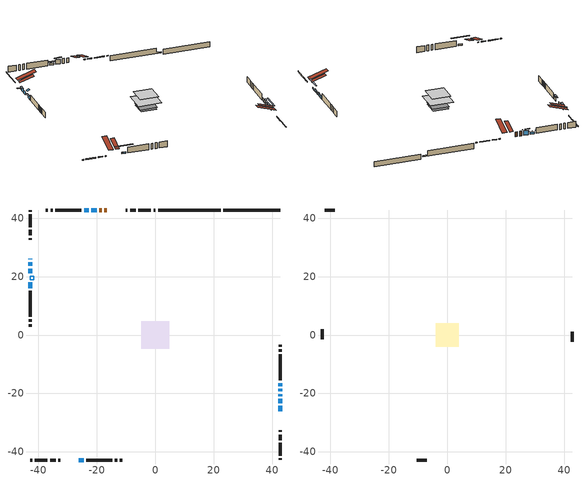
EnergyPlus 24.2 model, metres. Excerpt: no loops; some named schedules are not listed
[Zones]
conditioned space
 floor outside (Floor1 construction): -0.67,-0.67 -0.67,0.67 0.67,0.67 0.67,-0.67 z1.53
 floor adiabatic (AdiabaticFloorConstruction): -4.74,-4.74 -4.74,4.74 4.74,4.74 4.74,-4.74 z1.53
 floor foundation (Slab1 construction): -3.25,-3.25 -3.25,3.25 3.25,3.25 3.25,-3.25 z-1.68
 floor foundation (Slab1 construction 1): -3.4,-3.4 -3.4,3.4 3.4,3.4 3.4,-3.4 z-0.76
 wall outside (RimJoist1 construction): 0.05,42.75 -0.55,42.75 / -42.75,-42.75 -42.15,-42.75 / -42.75,42.75 -42.75,42.15 / 42.75,-42.75 42.75,-42.15 z1.53:1.83
 wall outside (RimJoist2 construction): -1.48,42.75 -5.77,42.75 / -41.22,-42.75 -36.93,-42.75 / -42.75,41.22 -42.75,36.93 / 42.75,-41.22 42.75,-36.93 z1.53:1.83
 wall outside (RimJoist3 construction): -6.7,42.75 -8.63,42.75 / -36,-42.75 -34.07,-42.75 / -42.75,36 -42.75,34.07 / 42.75,-36 42.75,-34.07 z1.53:1.83
 wall outside (RimJoist4 construction): -9.56,42.75 -10.16,42.75 / -33.14,-42.75 -32.54,-42.75 / -42.75,33.14 -42.75,32.54 / 42.75,-33.14 42.75,-32.54 z1.53:1.83
 wall outside (AdiabaticWallConstruction 1): -16.54,42.75 -17.38,42.75 / -18.3,42.75 -19.13,42.75 z1.53:3.56
 wall outside (AdiabaticWallConstruction): -42.75,26.16 -42.75,25.85 z1.53:2.12; -42.75,24.93 -42.75,23.6 / -42.75,18 -42.75,16.07 z1.53:3.13; -42.75,22.68 -42.75,21.07 / 42.75,-19.26 42.75,-18.45 / 42.75,-17.52 42.75,-16.45 z1.53:2.75; -20.06,42.75 -21.86,42.75 z1.53:3.56; -22.79,42.75 -24.31,42.75 / 42.75,-23.35 42.75,-21.83 z1.53:2.45; 42.75,-26.16 42.75,-24.28 / -26.16,-42.75 -24.54,-42.75 z1.53:2.14; 42.75,-20.9 42.75,-20.19 z1.53:2.24
 wall outside (Wall1 construction): -25.24,42.75 -34.13,42.75 / -23.61,-42.75 -14.72,-42.75 / -42.75,15.14 -42.75,6.25 / 42.75,-15.52 42.75,-6.64 z1.53:3.97
 wall outside (Wall2 construction): -35.05,42.75 -35.82,42.75 / -13.79,-42.75 -13.03,-42.75 / -42.75,5.32 -42.75,4.56 / 42.75,-5.71 42.75,-4.95 z1.53:3.97
 wall outside (Wall3 construction): -36.75,42.75 -37.51,42.75 / -12.1,-42.75 -11.34,-42.75 / -42.75,3.63 -42.75,2.87 / 42.75,-4.02 42.75,-3.25 z1.53:3.97
 wall foundation (FoundationWall1 construction): 42.75,42.75 23.25,42.75 z-1.68:0.61
 wall foundation (FoundationWall2 construction): 0.98,42.75,-0.76 0.98,42.75,1.53 20.18,42.75,1.53 20.18,42.75,-0.25 22.32,42.75,-0.25 22.32,42.75,-0.76
 window (WindowConstruction 9): -42.75,26.16 -42.75,25.86 z1.53:2.12
 window (WindowConstruction 5): -42.75,24.93 -42.75,23.6 z1.53:3.13
 window (WindowConstruction 6): -42.75,22.68 -42.75,21.08 z1.53:2.75
 window (WindowConstruction 7): -20.06,42.75 -21.86,42.75 z1.53:3.56
 window (WindowConstruction 8): -22.79,42.75 -24.31,42.75 z1.53:2.44
 window (WindowConstruction 10): 42.75,-26.16 42.75,-24.28 z1.53:2.14
 window (WindowConstruction 11): -26.16,-42.75 -24.54,-42.75 z1.53:2.14
 window (WindowConstruction): 42.75,-23.35 42.75,-21.83 z1.53:2.44
 window (WindowConstruction 1): 42.75,-20.9 42.75,-20.19 z1.53:2.24
 window (WindowConstruction 2): 42.75,-19.26 42.75,-18.45 z1.53:2.75
 window (WindowConstruction 3): 42.75,-17.52 42.75,-16.45 z1.53:2.75
 window (WindowConstruction 4): -42.75,18 -42.75,16.07 z1.53:3.13
 door (Door): -16.54,42.75 -17.38,42.75 z1.53:3.56
 door (Door 1): -18.31,42.75 -19.13,42.75 z1.53:3.56
 ceiling adiabatic (AdiabaticFloorConstruction): 4.74,-4.74 4.74,4.74 -4.74,4.74 -4.74,-4.74 z1.53
 roof outside (Roof2 construction): -15.61,42.75,3.97 -15.61,36.8,5.95 -14.04,36.8,5.95 -14.04,42.75,3.97; -27.09,-42.75,3.97 -27.09,-36.8,5.95 -28.66,-36.8,5.95 -28.66,-42.75,3.97; -42.75,27.09,3.97 -36.8,27.09,5.95 -36.8,28.66,5.95 -42.75,28.66,3.97; 42.75,-27.09,3.97 36.8,-27.09,5.95 36.8,-28.66,5.95 42.75,-28.66,3.97
 roof outside (AdiabaticRoofConstruction): -42.75,18.93,3.97 -41.6,18.93,4.35 -41.6,20.15,4.35 -42.75,20.15,3.97
 skylight (SkylightConstruction): -42.75,18.93,3.97 -41.6,18.93,4.35 -41.6,20.15,4.35 -42.75,20.15,3.97
attic - vented
 floor to conditioned space (Floor2 construction Reversed): -3.94,-3.94 -3.94,3.94 3.94,3.94 3.94,-3.94 z3.97
 wall outside (Wall4 construction): -38.44,42.75 -41.82,42.75 / -10.41,-42.75 -7.03,-42.75 / -42.75,1.94 -42.75,-1.45 / 42.75,-2.33 42.75,1.06 z1.53:3.97
 roof outside (Roof1 construction): -13.11,42.75,3.97 -13.11,35.07,6.53 -11.09,35.07,6.53 -11.09,42.75,3.97; -29.59,-42.75,3.97 -29.59,-35.07,6.53 -31.61,-35.07,6.53 -31.61,-42.75,3.97; -42.75,29.59,3.97 -35.07,29.59,6.53 -35.07,31.61,6.53 -42.75,31.61,3.97; 42.75,-29.59,3.97 35.07,-29.59,6.53 35.07,-31.61,6.53 42.75,-31.61,3.97
shading: -42.75,25.68 -42.75,26.34 -44.27,26.34 -44.27,25.68 z2.3; -42.75,23.42 -42.75,25.11 -43.36,25.11 -43.36,23.42 z3.31; -22.47,42.75 -19.45,42.75 -19.45,43.16 -22.47,43.16 z4.17; -24.92,42.75 -22.18,42.75 -22.18,43.16 -24.92,43.16 z3.05; 42.75,-21.64 42.75,-28.8 43.16,-28.8 43.16,-21.64 z4.78; -21.49,-42.75 -29.21,-42.75 -29.21,-43.16 -21.49,-43.16 z5.19; 42.75,-21.65 42.75,-23.53 43.36,-23.53 43.36,-21.65 z2.62; 42.75,-20.01 42.75,-21.08 43.36,-21.08 43.36,-20.01 z2.42; 42.75,-18.27 42.75,-19.44 43.36,-19.44 43.36,-18.27 z2.93; -42.75,15.89 -42.75,18.18 -43.36,18.18 -43.36,15.89 z3.31
[Building]
Building 1: Terrain=Suburbs
[Site:Location]
Calgary Intl AP_AB: Latitude {deg}=51.11; Longitude {deg}=-114.02; Time Zone {hr}=-7; Elevation {m}=1084; Keep Site Location Information=Yes
[Site:GroundTemperature:Shallow]
0.326196, -1.55603, -1.70677, -0.813554, 2.7722, 6.34125, 9.43543, 11.3955, 11.562, 9.96783, 6.95256, 3.49299
[Site:WaterMainsTemperature]
Calculation Method=Schedule; Temperature Schedule=mains temperature schedule
[Material] Roughness=Rough; Thermal Absorptance=0.9
Name | Thickness {m} | Conductivity {W/m-K} | Density {kg/m3} | Specific Heat {J/kg-K} | Solar Absorptance | Visible Absorptance
asphalt or fiberglass shingles | 0.00635 | 0.162714 | 1121.4 | 1465.45 | 0.4 | 0.4
asphalt or fiberglass shingles 1 | 0.00635 | 0.162714 | 1121.4 | 1465.45 | 0.7 | 0.7
ceiling loosefill ins | 0.0846667 | 0.0480833 | 16.02 | 1046.75 | 0.7 | 0.7
ceiling stud and cavity | 0.1397 | 0.377791 | 65.682 | 1177.47 | 0.7 | 0.7
concrete 4.0 in. | 0.1016 | 1.803125 | 2242.8 | 837.4 | 0.7 | 0.7
concrete 8.0 in. | 0.2032 | 1.803125 | 2242.8 | 837.4 | 0.7 | 0.7
door material | 0.04445 | 0.188738 | 512.64 | 1214.23 | 0.7 | 0.7
door material 1 | 0.04445 | 0.053851 | 512.64 | 1214.23 | 0.7 | 0.7
exterior vertical ins | 0.00203214 | 0.029427 | 32.04 | 1214.23 | 0.7 | 0.7
exterior vertical ins 1 | 0.0369022 | 0.029427 | 32.04 | 1214.23 | 0.7 | 0.7
floor covering | 0.0127 | 0.0433444 | 54.468 | 1339.84 | 0.6 | 0.6
floor rigid ins; roof rigid ins | 0.051816 | 0.029427 | 32.04 | 1214.23 | 0.7 | 0.7
floor rigid ins 1; roof rigid ins 1; wall rigid ins | 0.512978 | 0.029427 | 32.04 | 1214.23 | 0.7 | 0.7
floor stud and cavity | 0.1397 | 0.337324 | 92.3553 | 1139.71 | 0.7 | 0.7
floor stud and cavity 1 | 0.1397 | 1.75129 | 37.0049 | 1207.88 | 0.7 | 0.7
furniture material conditioned space 1 | 0.1524 | 0.115458 | 640.8 | 1214.23 | 0.6 | 0.6
gypsum board | 0.0127 | 0.160291 | 801 | 837.4 | 0.6 | 0.6
gypsum board 1 | 0.0127 | 0.160291 | 801 | 837.4 | 0.7 | 0.7
osb sheathing 0.5 in. | 0.0127 | 0.115458 | 512.64 | 1214.23 | 0.7 | 0.7
osb sheathing 0.75 in. | 0.01905 | 0.115458 | 512.64 | 1214.23 | 0.7 | 0.7
osb sheathing 2.0 in. | 0.0508 | 0.115458 | 512.64 | 1214.23 | 0.7 | 0.7
rim joist stud and cavity | 0.0508 | 0.0470959 | 125.044 | 1163.47 | 0.6 | 0.6
rim joist stud and cavity 1 | 0.0508 | 0.0462651 | 125.044 | 1163.47 | 0.6 | 0.6
rim joist stud and cavity 2 | 0.0508 | 0.194335 | 50.32683 | 1063.81 | 0.6 | 0.6
rim joist stud and cavity 3 | 0.0508 | 0.0393277 | 125.044 | 1163.47 | 0.6 | 0.6
roof stud and cavity | 0.2032 | 0.152286 | 78.34581 | 1123.46 | 0.7 | 0.7
roof stud and cavity 1 | 0.18415 | 1.78685 | 37.0049 | 1207.88 | 0.6 | 0.6
wall stud and cavity | 0.1397 | 0.119306 | 139.0536 | 1170.24 | 0.7 | 0.7
wall stud and cavity 1 | 0.1397 | 0.0989258 | 139.0536 | 1170.24 | 0.7 | 0.7
wall stud and cavity 2 | 0.1397 | 0.116503 | 139.0536 | 1170.24 | 0.7 | 0.7
wall stud and cavity 3 | 0.0889 | 6.1454 | 50.32683 | 1063.81 | 0.6 | 0.6
wall stud and cavity 4 | 0.0889 | 0.380278 | 52.3479 | 1209.89 | 0.7 | 0.7
wall stud and cavity 5 | 0.0889 | 0.391764 | 83.0341 | 1211.67 | 0.7 | 0.7
wood siding | 0.0254 | 0.102417 | 544.68 | 1172.36 | 0.4 | 0.4
wood siding 1 | 0.00254 | 0.102417 | 544.68 | 1172.36 | 0.4 | 0.4
wood siding 2; wood siding 3; wood siding 4 | 0.0254 | 0.102417 | 544.68 | 1172.36 | 0.7 | 0.7
[WindowMaterial:SimpleGlazingSystem]
Name | U-Factor {W/m2-K} | Solar Heat Gain Coefficient
SkylightMaterial | 3.58242 | 0.6652
WindowMaterial | 4.45837 | 0.67
WindowMaterial 1 | 5.51277 | 0.61
WindowMaterial 10 | 4.81949 | 0.65
WindowMaterial 2 | 3.03773 | 0.45
WindowMaterial 3 | 2.927009 | 0.66
WindowMaterial 4 | 2.9219 | 0.66
WindowMaterial 5 | 2.95256 | 0.64
WindowMaterial 6 | 4.21932 | 0.68
WindowMaterial 7 | 3.912142 | 0.68
WindowMaterial 8 | 3.04568 | 0.32
WindowMaterial 9 | 4.73034 | 0.65
[Construction]
AdiabaticFloorConstruction: floor stud and cavity 1, floor rigid ins 1, osb sheathing 0.75 in., floor covering
AdiabaticRoofConstruction: asphalt or fiberglass shingles 1, roof rigid ins 1, osb sheathing 0.75 in., roof stud and cavity 1
AdiabaticWallConstruction: wood siding 3, wall rigid ins, wall stud and cavity 4, gypsum board
AdiabaticWallConstruction 1: wood siding 4, wall rigid ins, wall stud and cavity 4, gypsum board
Door: door material
Door 1: door material 1
Floor1 construction: floor stud and cavity, floor rigid ins, osb sheathing 0.75 in., floor covering
Floor2 construction Reversed: gypsum board, ceiling stud and cavity, ceiling loosefill ins
FoundationWall1 construction; FoundationWall2 construction: concrete 8.0 in., gypsum board 1
furniture construction conditioned space 1: furniture material conditioned space 1
PartitionWallConstruction: gypsum board, wall stud and cavity 5, gypsum board
RimJoist1 construction: wood siding 2, osb sheathing 2.0 in., rim joist stud and cavity
RimJoist2 construction: wood siding 2, osb sheathing 2.0 in., rim joist stud and cavity 1
RimJoist3 construction: wood siding 2, rim joist stud and cavity 2
RimJoist4 construction: wood siding 2, osb sheathing 2.0 in., rim joist stud and cavity 3
Roof1 construction: asphalt or fiberglass shingles
Roof2 construction: asphalt or fiberglass shingles, roof rigid ins, osb sheathing 0.75 in., roof stud and cavity, gypsum board
SkylightConstruction: SkylightMaterial
Slab1 construction; Slab1 construction 1: concrete 4.0 in.
Wall1 construction: wood siding, osb sheathing 0.5 in., wall stud and cavity, gypsum board
Wall2 construction: wood siding, osb sheathing 0.5 in., wall stud and cavity 1, gypsum board
Wall3 construction: wood siding, osb sheathing 0.5 in., wall stud and cavity 2, gypsum board
Wall4 construction: wood siding 1, wall stud and cavity 3
WindowConstruction; WindowConstruction 8: WindowMaterial
WindowConstruction 1: WindowMaterial 1
WindowConstruction 10: WindowMaterial 9
WindowConstruction 11: WindowMaterial 10
WindowConstruction 2: WindowMaterial 2
WindowConstruction 3: WindowMaterial 3
WindowConstruction 4: WindowMaterial 4
WindowConstruction 5: WindowMaterial 5
WindowConstruction 6: WindowMaterial 6
WindowConstruction 7: WindowMaterial 7
WindowConstruction 9: WindowMaterial 8
[Zone] Multiplier=1; Part of Total Floor Area=Yes
Name | Volume {m3}
attic - vented | 25.8544
conditioned space | 513
[Space]
Name | Zone | Volume {m3}
attic - vented 1 | attic - vented | 25.8544
conditioned space 1 | conditioned space | 513
[ZoneInfiltration:EffectiveLeakageArea]
infil attic - vented 1: Zone or Space=attic - vented 1; Schedule=Always On Discrete; Effective Air Leakage Area {cm2}=2132.57; Stack Coefficient=0.000347619; Wind Coefficient=1.25971e-05
[ZoneMixing]
whole house fan mix: Zone or Space=attic - vented; Schedule=Always On Continuous; Design Flow Rate Calculation Method=Flow/Zone; Design Flow Rate {m3/s}=0; Source Zone or Space=conditioned space
[SurfaceProperty:ExposedFoundationPerimeter] Exposed Perimeter Calculation Method=TotalExposedPerimeter
Name | Total Exposed Perimeter {m}
Slab1 | 19.507
Slab1 1 | 21.336
[InternalMass] Zone or ZoneList=conditioned space; Space or SpaceList=conditioned space 1
Name | Construction | Surface Area {m2}
furniture mass conditioned space 1 | furniture construction conditioned space 1 | 72.1561
partition wall mass | PartitionWallConstruction | 180.39
[Lights]
interior lighting: Zone or ZoneList or Space or SpaceList=conditioned space 1; Schedule=interior lighting schedule; Design Level Calculation Method=LightingLevel; Lighting Level {W}=343.2; Return Air Fraction=0; Fraction Radiant=0.6; Fraction Visible=0.2; Fraction Replaceable=1
[People]
occupants: Zone or ZoneList or Space or SpaceList=conditioned space 1; Number of People Schedule=occupants schedule; Number of People Calculation Method=People; Number of People=3; Fraction Radiant=0.314171; Sensible Heat Fraction=0.56303; Activity Level Schedule=occupants activity schedule; Carbon Dioxide Generation Rate {m3/s-W}=0; Enable ASHRAE 55 Comfort Warnings=No; Mean Radiant Temperature Calculation Type=EnclosureAveraged
[ElectricEquipment] Zone or ZoneList or Space or SpaceList=conditioned space 1; Design Level Calculation Method=EquipmentLevel
Name | Schedule | Design Level {W} | Fraction Latent | Fraction Radiant | Fraction Lost
clothes dryer | clothes dryer schedule | 140.772 | 0.015 | 0.081 | 0.85
clothes washer | clothes washer schedule | 32.1985 | 0.03 | 0.162 | 0.7
cooking range | cooking range schedule | 215.147 | 0.08 | 0.432 | 0.2
dishwasher | dishwasher schedule | 66.8632 | 0.3 | 0.18 | 0.4
fridge | fridge schedule | 72.9452 | 0 | 0.6 | 0
mech vent bath fan 0 | mech vent bath fan 0 schedule | 50.2 | 0 | 0 | 1
mech vent bath fan 1 | mech vent bath fan 1 schedule | 50.2 | 0 | 0 | 1
mech vent house fan | mech vent house fan schedule | 0 | 0 | 0 | 1
mech vent house fan cfis | mech vent house fan cfis schedule | 0 | 0 | 0 | 0
misc plug loads | misc plug loads schedule | 494.7 | 0.045 | 0.513 | 0.1
whole house fan | Always On Discrete | 0 | 0 | 0 | 1
[OtherEquipment] Zone or ZoneList or Space or SpaceList=conditioned space 1; Design Level Calculation Method=EquipmentLevel
Name | Fuel Type | Schedule | Design Level {W} | Fraction Latent | Fraction Radiant | Fraction Lost
clothes dryer 1 | Electricity | clothes dryer schedule | 0 | 0.015 | 0.081 | 0.85
cooking range 1 | Electricity | cooking range schedule | 0 | 0.08 | 0.432 | 0.2
general water use latent | None | general water use schedule | 62.594 | 1 | 0 | 0
general water use sensible | None | general water use schedule | -61.6891 | 0 | 0.6 | 0
mech vent house fan latent load | None | Always On Discrete | 0 | 1 | 0 | 0
mech vent house fan sensible load | None | Always On Discrete | 0 | 0 | 0 | 0
water heater energy adjustment1; water heater energy adjustment2 | NaturalGas | Always On Discrete | 0.01 | 0 | 0 | 1
[ZoneInfiltration:DesignFlowRate] Zone or ZoneList or Space or SpaceList=conditioned space 1; Schedule=Always On Discrete; Design Flow Rate Calculation Method=Flow/Zone; Design Flow Rate {m3/s}=0
infil flow; natural vent flow; whole house fan flow
[Foundation:Kiva] Initial Indoor Air Temperature {C}=18; Wall Depth Below Slab {m}=0.2032; Custom Block Depth 1 {m}=2.28999; Custom Block X Position 1 {m}=0.2159; Custom Block Z Position 1 {m}=0
Name | Wall Height Above Grade {m} | Custom Block Material Name 1
Foundation Kiva 1 | 0.609996 | exterior vertical ins
Foundation Kiva 2 | 1.53 | exterior vertical ins 1
[Foundation:Kiva:Settings]
Soil Conductivity {W/m-K}=0.849921; Soil Density {kg/m3}=1842.3; Soil Specific Heat {J/kg-K}=418.7; Ground Solar Absorptivity=0.9; Ground Thermal Absorptivity=0.9; Ground Surface Roughness {m}=0.03; Far-Field Width {m}=40; Deep-Ground Boundary Condition=ZeroFlux; Deep-Ground Depth {m}=40; Minimum Cell Dimension {m}=0.2; Maximum Cell Growth Coefficient=3; Simulation Timestep=Timestep
[Exterior:Lights]
exterior lighting: Schedule=exterior lighting schedule; Design Level {W}=75.6
[Schedule:Constant]
Name | Hourly Value
Always On Continuous; mech vent house fan schedule; mech vent house fan cfis schedule; Always On Discrete | 1
occupants activity schedule | 117.228
fridge schedule | 0
[Schedule:Week:Daily]
interior lighting schedule Week Rule - Jan1-Jan27: interior lighting schedule day, interior lighting schedule day, interior lighting schedule day, interior lighting schedule day, interior lighting schedule day, interior lighting schedule day, interior lighting schedule day, interior lighting schedule default day, interior lighting schedule default day, interior lighting schedule default day, interior lighting schedule default day, interior lighting schedule default day
interior lighting schedule Week Rule - Jan28-Feb3: interior lighting schedule day, interior lighting schedule day, interior lighting schedule day, interior lighting schedule day, interior lighting schedule day 1, interior lighting schedule day 1, interior lighting schedule day 1, interior lighting schedule default day, interior lighting schedule default day, interior lighting schedule default day, interior lighting schedule default day, interior lighting schedule default day
interior lighting schedule Week Rule - Feb4-Feb24: interior lighting schedule day 1, interior lighting schedule day 1, interior lighting schedule day 1, interior lighting schedule day 1, interior lighting schedule day 1, interior lighting schedule day 1, interior lighting schedule day 1, interior lighting schedule default day, interior lighting schedule default day, interior lighting schedule default day, interior lighting schedule default day, interior lighting schedule default day
interior lighting schedule Week Rule - Feb25-Mar3: interior lighting schedule day 1, interior lighting schedule day 1, interior lighting schedule day 1, interior lighting schedule day 1, interior lighting schedule day 2, interior lighting schedule day 2, interior lighting schedule day 2, interior lighting schedule default day, interior lighting schedule default day, interior lighting schedule default day, interior lighting schedule default day, interior lighting schedule default day
interior lighting schedule Week Rule - Mar4-Mar31: interior lighting schedule day 2, interior lighting schedule day 2, interior lighting schedule day 2, interior lighting schedule day 2, interior lighting schedule day 2, interior lighting schedule day 2, interior lighting schedule day 2, interior lighting schedule default day, interior lighting schedule default day, interior lighting schedule default day, interior lighting schedule default day, interior lighting schedule default day
interior lighting schedule Week Rule - Apr1-Apr28: interior lighting schedule day 3, interior lighting schedule day 3, interior lighting schedule day 3, interior lighting schedule day 3, interior lighting schedule day 3, interior lighting schedule day 3, interior lighting schedule day 3, interior lighting schedule default day, interior lighting schedule default day, interior lighting schedule default day, interior lighting schedule default day, interior lighting schedule default day
interior lighting schedule Week Rule - Apr29-May5: interior lighting schedule day 3, interior lighting schedule day 3, interior lighting schedule day 4, interior lighting schedule day 4, interior lighting schedule day 4, interior lighting schedule day 4, interior lighting schedule day 4, interior lighting schedule default day, interior lighting schedule default day, interior lighting schedule default day, interior lighting schedule default day, interior lighting schedule default day
interior lighting schedule Week Rule - May6-May26: interior lighting schedule day 4, interior lighting schedule day 4, interior lighting schedule day 4, interior lighting schedule day 4, interior lighting schedule day 4, interior lighting schedule day 4, interior lighting schedule day 4, interior lighting schedule default day, interior lighting schedule default day, interior lighting schedule default day, interior lighting schedule default day, interior lighting schedule default day
interior lighting schedule Week Rule - May27-Jun2: interior lighting schedule day 4, interior lighting schedule day 4, interior lighting schedule day 4, interior lighting schedule day 4, interior lighting schedule day 4, interior lighting schedule day 5, interior lighting schedule day 5, interior lighting schedule default day, interior lighting schedule default day, interior lighting schedule default day, interior lighting schedule default day, interior lighting schedule default day
interior lighting schedule Week Rule - Jun3-Jun30: interior lighting schedule day 5, interior lighting schedule day 5, interior lighting schedule day 5, interior lighting schedule day 5, interior lighting schedule day 5, interior lighting schedule day 5, interior lighting schedule day 5, interior lighting schedule default day, interior lighting schedule default day, interior lighting schedule default day, interior lighting schedule default day, interior lighting schedule default day
interior lighting schedule Week Rule - Jul1-Jul28: interior lighting schedule day 6, interior lighting schedule day 6, interior lighting schedule day 6, interior lighting schedule day 6, interior lighting schedule day 6, interior lighting schedule day 6, interior lighting schedule day 6, interior lighting schedule default day, interior lighting schedule default day, interior lighting schedule default day, interior lighting schedule default day, interior lighting schedule default day
interior lighting schedule Week Rule - Jul29-Aug4: interior lighting schedule day 6, interior lighting schedule day 6, interior lighting schedule day 6, interior lighting schedule day 7, interior lighting schedule day 7, interior lighting schedule day 7, interior lighting schedule day 7, interior lighting schedule default day, interior lighting schedule default day, interior lighting schedule default day, interior lighting schedule default day, interior lighting schedule default day
interior lighting schedule Week Rule - Aug5-Aug25: interior lighting schedule day 7, interior lighting schedule day 7, interior lighting schedule day 7, interior lighting schedule day 7, interior lighting schedule day 7, interior lighting schedule day 7, interior lighting schedule day 7, interior lighting schedule default day, interior lighting schedule default day, interior lighting schedule default day, interior lighting schedule default day, interior lighting schedule default day
interior lighting schedule Week Rule - Aug26-Sep1: interior lighting schedule day 7, interior lighting schedule day 7, interior lighting schedule day 7, interior lighting schedule day 7, interior lighting schedule day 7, interior lighting schedule day 7, interior lighting schedule day 8, interior lighting schedule default day, interior lighting schedule default day, interior lighting schedule default day, interior lighting schedule default day, interior lighting schedule default day
interior lighting schedule Week Rule - Sep2-Sep29: interior lighting schedule day 8, interior lighting schedule day 8, interior lighting schedule day 8, interior lighting schedule day 8, interior lighting schedule day 8, interior lighting schedule day 8, interior lighting schedule day 8, interior lighting schedule default day, interior lighting schedule default day, interior lighting schedule default day, interior lighting schedule default day, interior lighting schedule default day
interior lighting schedule Week Rule - Sep30-Oct6: interior lighting schedule day 8, interior lighting schedule day 9, interior lighting schedule day 9, interior lighting schedule day 9, interior lighting schedule day 9, interior lighting schedule day 9, interior lighting schedule day 9, interior lighting schedule default day, interior lighting schedule default day, interior lighting schedule default day, interior lighting schedule default day, interior lighting schedule default day
interior lighting schedule Week Rule - Oct7-Oct27: interior lighting schedule day 9, interior lighting schedule day 9, interior lighting schedule day 9, interior lighting schedule day 9, interior lighting schedule day 9, interior lighting schedule day 9, interior lighting schedule day 9, interior lighting schedule default day, interior lighting schedule default day, interior lighting schedule default day, interior lighting schedule default day, interior lighting schedule default day
interior lighting schedule Week Rule - Oct28-Nov3: interior lighting schedule day 9, interior lighting schedule day 9, interior lighting schedule day 9, interior lighting schedule day 9, interior lighting schedule day 10, interior lighting schedule day 10, interior lighting schedule day 10, interior lighting schedule default day, interior lighting schedule default day, interior lighting schedule default day, interior lighting schedule default day, interior lighting schedule default day
interior lighting schedule Week Rule - Nov4-Nov24: interior lighting schedule day 10, interior lighting schedule day 10, interior lighting schedule day 10, interior lighting schedule day 10, interior lighting schedule day 10, interior lighting schedule day 10, interior lighting schedule day 10, interior lighting schedule default day, interior lighting schedule default day, interior lighting schedule default day, interior lighting schedule default day, interior lighting schedule default day
interior lighting schedule Week Rule - Nov25-Dec1: interior lighting schedule day 10, interior lighting schedule day 10, interior lighting schedule day 10, interior lighting schedule day 10, interior lighting schedule day 10, interior lighting schedule day 10, interior lighting schedule day 11, interior lighting schedule default day, interior lighting schedule default day, interior lighting schedule default day, interior lighting schedule default day, interior lighting schedule default day
interior lighting schedule Week Rule - Dec2-Dec31: interior lighting schedule day 11, interior lighting schedule day 11, interior lighting schedule day 11, interior lighting schedule day 11, interior lighting schedule day 11, interior lighting schedule day 11, interior lighting schedule day 11, interior lighting schedule default day, interior lighting schedule default day, interior lighting schedule default day, interior lighting schedule default day, interior lighting schedule default day
occupants schedule Week Rule - Jan1-Dec31: occupants schedule day, occupants schedule day, occupants schedule day, occupants schedule day, occupants schedule day, occupants schedule day, occupants schedule day, occupants schedule default day, occupants schedule default day, occupants schedule default day, occupants schedule default day, occupants schedule default day
clothes dryer schedule Week Rule - Jan1-Dec31: clothes dryer schedule day, clothes dryer schedule day, clothes dryer schedule day, clothes dryer schedule day, clothes dryer schedule day, clothes dryer schedule day, clothes dryer schedule day, clothes dryer schedule default day, clothes dryer schedule default day, clothes dryer schedule default day, clothes dryer schedule default day, clothes dryer schedule default day
clothes washer schedule Week Rule - Jan1-Dec31: clothes washer schedule day, clothes washer schedule day, clothes washer schedule day, clothes washer schedule day, clothes washer schedule day, clothes washer schedule day, clothes washer schedule day, clothes washer schedule default day, clothes washer schedule default day, clothes washer schedule default day, clothes washer schedule default day, clothes washer schedule default day
cooking range schedule Week Rule - Jan1-Dec31: cooking range schedule day, cooking range schedule day, cooking range schedule day, cooking range schedule day, cooking range schedule day, cooking range schedule day, cooking range schedule day, cooking range schedule default day, cooking range schedule default day, cooking range schedule default day, cooking range schedule default day, cooking range schedule default day
dishwasher schedule Week Rule - Jan1-Dec31: dishwasher schedule day, dishwasher schedule day, dishwasher schedule day, dishwasher schedule day, dishwasher schedule day, dishwasher schedule day, dishwasher schedule day, dishwasher schedule default day, dishwasher schedule default day, dishwasher schedule default day, dishwasher schedule default day, dishwasher schedule default day
mech vent bath fan 0 schedule Week Rule - Jan1-Dec31: mech vent bath fan 0 schedule day, mech vent bath fan 0 schedule day, mech vent bath fan 0 schedule day, mech vent bath fan 0 schedule day, mech vent bath fan 0 schedule day, mech vent bath fan 0 schedule day, mech vent bath fan 0 schedule day, mech vent bath fan 0 schedule default day, mech vent bath fan 0 schedule default day, mech vent bath fan 0 schedule default day, mech vent bath fan 0 schedule default day, mech vent bath fan 0 schedule default day
mech vent bath fan 1 schedule Week Rule - Jan1-Dec31: mech vent bath fan 1 schedule day, mech vent bath fan 1 schedule day, mech vent bath fan 1 schedule day, mech vent bath fan 1 schedule day, mech vent bath fan 1 schedule day, mech vent bath fan 1 schedule day, mech vent bath fan 1 schedule day, mech vent bath fan 1 schedule default day, mech vent bath fan 1 schedule default day, mech vent bath fan 1 schedule default day, mech vent bath fan 1 schedule default day, mech vent bath fan 1 schedule default day
misc plug loads schedule Week Rule - Jan1-Dec31: misc plug loads schedule day, misc plug loads schedule day, misc plug loads schedule day, misc plug loads schedule day, misc plug loads schedule day, misc plug loads schedule day, misc plug loads schedule day, misc plug loads schedule default day, misc plug loads schedule default day, misc plug loads schedule default day, misc plug loads schedule default day, misc plug loads schedule default day
general water use schedule Week Rule - Jan1-Dec31: general water use schedule day, general water use schedule day, general water use schedule day, general water use schedule day, general water use schedule day, general water use schedule day, general water use schedule day, general water use schedule default day, general water use schedule default day, general water use schedule default day, general water use schedule default day, general water use schedule default day
exterior lighting schedule Week Rule - Jan1-Jan27: exterior lighting schedule day, exterior lighting schedule day, exterior lighting schedule day, exterior lighting schedule day, exterior lighting schedule day, exterior lighting schedule day, exterior lighting schedule day, exterior lighting schedule default day, exterior lighting schedule default day, exterior lighting schedule default day, exterior lighting schedule default day, exterior lighting schedule default day
exterior lighting schedule Week Rule - Jan28-Feb3: exterior lighting schedule day, exterior lighting schedule day, exterior lighting schedule day, exterior lighting schedule day, exterior lighting schedule day 1, exterior lighting schedule day 1, exterior lighting schedule day 1, exterior lighting schedule default day, exterior lighting schedule default day, exterior lighting schedule default day, exterior lighting schedule default day, exterior lighting schedule default day
exterior lighting schedule Week Rule - Feb4-Feb24: exterior lighting schedule day 1, exterior lighting schedule day 1, exterior lighting schedule day 1, exterior lighting schedule day 1, exterior lighting schedule day 1, exterior lighting schedule day 1, exterior lighting schedule day 1, exterior lighting schedule default day, exterior lighting schedule default day, exterior lighting schedule default day, exterior lighting schedule default day, exterior lighting schedule default day
exterior lighting schedule Week Rule - Feb25-Mar3: exterior lighting schedule day 1, exterior lighting schedule day 1, exterior lighting schedule day 1, exterior lighting schedule day 1, exterior lighting schedule day 2, exterior lighting schedule day 2, exterior lighting schedule day 2, exterior lighting schedule default day, exterior lighting schedule default day, exterior lighting schedule default day, exterior lighting schedule default day, exterior lighting schedule default day
exterior lighting schedule Week Rule - Mar4-Mar31: exterior lighting schedule day 2, exterior lighting schedule day 2, exterior lighting schedule day 2, exterior lighting schedule day 2, exterior lighting schedule day 2, exterior lighting schedule day 2, exterior lighting schedule day 2, exterior lighting schedule default day, exterior lighting schedule default day, exterior lighting schedule default day, exterior lighting schedule default day, exterior lighting schedule default day
exterior lighting schedule Week Rule - Apr1-Apr28: exterior lighting schedule day 3, exterior lighting schedule day 3, exterior lighting schedule day 3, exterior lighting schedule day 3, exterior lighting schedule day 3, exterior lighting schedule day 3, exterior lighting schedule day 3, exterior lighting schedule default day, exterior lighting schedule default day, exterior lighting schedule default day, exterior lighting schedule default day, exterior lighting schedule default day
exterior lighting schedule Week Rule - Apr29-May5: exterior lighting schedule day 3, exterior lighting schedule day 3, exterior lighting schedule day 4, exterior lighting schedule day 4, exterior lighting schedule day 4, exterior lighting schedule day 4, exterior lighting schedule day 4, exterior lighting schedule default day, exterior lighting schedule default day, exterior lighting schedule default day, exterior lighting schedule default day, exterior lighting schedule default day
exterior lighting schedule Week Rule - May6-May26: exterior lighting schedule day 4, exterior lighting schedule day 4, exterior lighting schedule day 4, exterior lighting schedule day 4, exterior lighting schedule day 4, exterior lighting schedule day 4, exterior lighting schedule day 4, exterior lighting schedule default day, exterior lighting schedule default day, exterior lighting schedule default day, exterior lighting schedule default day, exterior lighting schedule default day
exterior lighting schedule Week Rule - May27-Jun2: exterior lighting schedule day 4, exterior lighting schedule day 4, exterior lighting schedule day 4, exterior lighting schedule day 4, exterior lighting schedule day 4, exterior lighting schedule day 5, exterior lighting schedule day 5, exterior lighting schedule default day, exterior lighting schedule default day, exterior lighting schedule default day, exterior lighting schedule default day, exterior lighting schedule default day
[Schedule:Year]
interior lighting schedule: interior lighting schedule Week Rule - Jan1-Jan27, 1, 1, 1, 27, interior lighting schedule Week Rule - Jan28-Feb3, 1, 28, 2, 3, interior lighting schedule Week Rule - Feb4-Feb24, 2, 4, 2, 24, interior lighting schedule Week Rule - Feb25-Mar3, 2, 25, 3, 3, interior lighting schedule Week Rule - Mar4-Mar31, 3, 4, 3, 31, interior lighting schedule Week Rule - Apr1-Apr28, 4, 1, 4, 28, interior lighting schedule Week Rule - Apr29-May5, 4, 29, 5, 5, interior lighting schedule Week Rule - May6-May26, 5, 6, 5, 26, interior lighting schedule Week Rule - May27-Jun2, 5, 27, 6, 2, interior lighting schedule Week Rule - Jun3-Jun30, 6, 3, 6, 30, interior lighting schedule Week Rule - Jul1-Jul28, 7, 1, 7, 28, interior lighting schedule Week Rule - Jul29-Aug4, 7, 29, 8, 4, interior lighting schedule Week Rule - Aug5-Aug25, 8, 5, 8, 25, interior lighting schedule Week Rule - Aug26-Sep1, 8, 26, 9, 1, interior lighting schedule Week Rule - Sep2-Sep29, 9, 2, 9, 29, interior lighting schedule Week Rule - Sep30-Oct6, 9, 30, 10, 6, interior lighting schedule Week Rule - Oct7-Oct27, 10, 7, 10, 27, interior lighting schedule Week Rule - Oct28-Nov3, 10, 28, 11, 3, interior lighting schedule Week Rule - Nov4-Nov24, 11, 4, 11, 24, interior lighting schedule Week Rule - Nov25-Dec1, 11, 25, 12, 1, interior lighting schedule Week Rule - Dec2-Dec31, 12, 2, 12, 31
occupants schedule: occupants schedule Week Rule - Jan1-Dec31, 1, 1, 12, 31
clothes dryer schedule: clothes dryer schedule Week Rule - Jan1-Dec31, 1, 1, 12, 31
clothes washer schedule: clothes washer schedule Week Rule - Jan1-Dec31, 1, 1, 12, 31
cooking range schedule: cooking range schedule Week Rule - Jan1-Dec31, 1, 1, 12, 31
dishwasher schedule: dishwasher schedule Week Rule - Jan1-Dec31, 1, 1, 12, 31
mech vent bath fan 0 schedule: mech vent bath fan 0 schedule Week Rule - Jan1-Dec31, 1, 1, 12, 31
mech vent bath fan 1 schedule: mech vent bath fan 1 schedule Week Rule - Jan1-Dec31, 1, 1, 12, 31
misc plug loads schedule: misc plug loads schedule Week Rule - Jan1-Dec31, 1, 1, 12, 31
general water use schedule: general water use schedule Week Rule - Jan1-Dec31, 1, 1, 12, 31
exterior lighting schedule: exterior lighting schedule Week Rule - Jan1-Jan27, 1, 1, 1, 27, exterior lighting schedule Week Rule - Jan28-Feb3, 1, 28, 2, 3, exterior lighting schedule Week Rule - Feb4-Feb24, 2, 4, 2, 24, exterior lighting schedule Week Rule - Feb25-Mar3, 2, 25, 3, 3, exterior lighting schedule Week Rule - Mar4-Mar31, 3, 4, 3, 31, exterior lighting schedule Week Rule - Apr1-Apr28, 4, 1, 4, 28, exterior lighting schedule Week Rule - Apr29-May5, 4, 29, 5, 5, exterior lighting schedule Week Rule - May6-May26, 5, 6, 5, 26, exterior lighting schedule Week Rule - May27-Jun2, 5, 27, 6, 2, exterior lighting schedule Week Rule - Jun3-Jun30, 6, 3, 6, 30, exterior lighting schedule Week Rule - Jul1-Jul28, 7, 1, 7, 28, exterior lighting schedule Week Rule - Jul29-Aug4, 7, 29, 8, 4, exterior lighting schedule Week Rule - Aug5-Aug25, 8, 5, 8, 25, exterior lighting schedule Week Rule - Aug26-Sep1, 8, 26, 9, 1, exterior lighting schedule Week Rule - Sep2-Sep29, 9, 2, 9, 29, exterior lighting schedule Week Rule - Sep30-Oct6, 9, 30, 10, 6, exterior lighting schedule Week Rule - Oct7-Oct27, 10, 7, 10, 27, exterior lighting schedule Week Rule - Oct28-Nov3, 10, 28, 11, 3, exterior lighting schedule Week Rule - Nov4-Nov24, 11, 4, 11, 24, exterior lighting schedule Week Rule - Nov25-Dec1, 11, 25, 12, 1, exterior lighting schedule Week Rule - Dec2-Dec31, 12, 2, 12, 31
[Schedule:Compact]
mains temperature schedule: Through: 01/01, For: AllDays, Until: 24:00, 5.30611, Through: 01/02, For: AllDays, Until: 24:00, 5.24556, Through: 01/03, For: AllDays, Until: 24:00, 5.18611, Through: 01/04, For: AllDays, Until: 24:00, 5.12778, Through: 01/05, For: AllDays, Until: 24:00, 5.07, Through: 01/06, For: AllDays, Until: 24:00, 5.01278, Through: 01/07, For: AllDays, Until: 24:00, 4.95722, Through: 01/08, For: AllDays, Until: 24:00, 4.90222, Through: 01/09, For: AllDays, Until: 24:00, 4.84778, Through: 01/10, For: AllDays, Until: 24:00, 4.795, Through: 01/11, For: AllDays, Until: 24:00, 4.74278, Through: 01/12, For: AllDays, Until: 24:00, 4.69167, Through: 01/13, For: AllDays, Until: 24:00, 4.64111, Through: 01/14, For: AllDays, Until: 24:00, 4.59222, Through: 01/15, For: AllDays, Until: 24:00, 4.54389, Through: 01/16, For: AllDays, Until: 24:00, 4.49722, Through: 01/17, For: AllDays, Until: 24:00, 4.45111, Through: 01/18, For: AllDays, Until: 24:00, 4.40611, Through: 01/19, For: AllDays, Until: 24:00, 4.36222, Through: 01/20, For: AllDays, Until: 24:00, 4.32, Through: 01/21, For: AllDays, Until: 24:00, 4.27833, Through: 01/22, For: AllDays, Until: 24:00, 4.23778, Through: 01/23, For: AllDays, Until: 24:00, 4.19833, Through: 01/24, For: AllDays, Until: 24:00, 4.16056, Through: 01/25, For: AllDays, Until: 24:00, 4.12333, Through: 01/26, For: AllDays, Until: 24:00, 4.08778, Through: 01/27, For: AllDays, Until: 24:00, 4.05278, Through: 01/28, For: AllDays, Until: 24:00, 4.01944, Through: 01/29, For: AllDays, Until: 24:00, 3.98722, Through: 01/30, For: AllDays, Until: 24:00, 3.95611, Through: 01/31, For: AllDays, Until: 24:00, 3.92667, Through: 02/01, For: AllDays, Until: 24:00, 3.89778, Through: 02/02, For: AllDays, Until: 24:00, 3.87056, Through: 02/03, For: AllDays, Until: 24:00, 3.84444, Through: 02/04, For: AllDays, Until: 24:00, 3.82, Through: 02/05, For: AllDays, Until: 24:00, 3.79611, Through: 02/06, For: AllDays, Until: 24:00, 3.77389, Through: 02/07, For: AllDays, Until: 24:00, 3.75333, Through: 02/08, For: AllDays, Until: 24:00, 3.73333, Through: 02/09, For: AllDays, Until: 24:00, 3.715, Through: 02/10, For: AllDays, Until: 24:00, 3.69778, Through: 02/11, For: AllDays, Until: 24:00, 3.68222, Through: 02/12, For: AllDays, Until: 24:00, 3.66778, Through: 02/13, For: AllDays, Until: 24:00, 3.65444, Through: 02/14, For: AllDays, Until: 24:00, 3.64278, Through: 02/15, For: AllDays, Until: 24:00, 3.63222, Through: 02/16, For: AllDays, Until: 24:00, 3.62278, Through: 02/17, For: AllDays, Until: 24:00, 3.615, Through: 02/18, For: AllDays, Until: 24:00, 3.60833, Through: 02/19, For: AllDays, Until: 24:00, 3.60333, Through: 02/20, For: AllDays, Until: 24:00, 3.59944, Through: 02/21, For: AllDays, Until: 24:00, 3.59667, Through: 02/22, For: AllDays, Until: 24:00, 3.59556, Through: 02/23, For: AllDays, Until: 24:00, 3.59556, Through: 02/24, For: AllDays, Until: 24:00, 3.59722, Through: 02/25, For: AllDays, Until: 24:00, 3.6, Through: 02/26, For: AllDays, Until: 24:00, 3.60389, Through: 02/27, For: AllDays, Until: 24:00, 3.60944, Through: 02/28, For: AllDays, Until: 24:00, 3.61611, Through: 03/01, For: AllDays, Until: 24:00, 3.62444, Through: 03/02, For: AllDays, Until: 24:00, 3.63333, Through: 03/03, For: AllDays, Until: 24:00, 3.64444, Through: 03/04, For: AllDays, Until: 24:00, 3.65611, Through: 03/05, For: AllDays, Until: 24:00, 3.67, Through: 03/06, For: AllDays, Until: 24:00, 3.68444, Through: 03/07, For: AllDays, Until: 24:00, 3.70056, Through: 03/08, For: AllDays, Until: 24:00, 3.71778, Through: 03/09, For: AllDays, Until: 24:00, 3.73611, Through: 03/10, For: AllDays, Until: 24:00, 3.75611, Through: 03/11, For: AllDays, Until: 24:00, 3.77722, Through: 03/12, For: AllDays, Until: 24:00, 3.79944, Through: 03/13, For: AllDays, Until: 24:00, 3.82333, Through: 03/14, For: AllDays, Until: 24:00, 3.84833, Through: 03/15, For: AllDays, Until: 24:00, 3.87444, Through: 03/16, For: AllDays, Until: 24:00, 3.90222, Through: 03/17, For: AllDays, Until: 24:00, 3.93056, Through: 03/18, For: AllDays, Until: 24:00, 3.96056, Through: 03/19, For: AllDays, Until: 24:00, 3.99167, Through: 03/20, For: AllDays, Until: 24:00, 4.02444, Through: 03/21, For: AllDays, Until: 24:00, 4.05778, Through: 03/22, For: AllDays, Until: 24:00, 4.09278, Through: 03/23, For: AllDays, Until: 24:00, 4.12833, Through: 03/24, For: AllDays, Until: 24:00, 4.16556, Through: 03/25, For: AllDays, Until: 24:00, 4.20389, Through: 03/26, For: AllDays, Until: 24:00, 4.24333, Through: 03/27, For: AllDays, Until: 24:00, 4.28389, Through: 03/28, For: AllDays, Until: 24:00, 4.32611, Through: 03/29, For: AllDays, Until: 24:00, 4.36889, Through: 03/30, For: AllDays, Until: 24:00, 4.41278, Through: 03/31, For: AllDays, Until: 24:00, 4.45778, Through: 04/01, For: AllDays, Until: 24:00, 4.50389, Through: 04/02, For: AllDays, Until: 24:00, 4.55111, Through: 04/03, For: AllDays, Until: 24:00, 4.59944, Through: 04/04, For: AllDays, Until: 24:00, 4.64833, Through: 04/05, For: AllDays, Until: 24:00, 4.69889, Through: 04/06, For: AllDays, Until: 24:00, 4.75, Through: 04/07, For: AllDays, Until: 24:00, 4.80222, Through: 04/08, For: AllDays, Until: 24:00, 4.85556, Through: 04/09, For: AllDays, Until: 24:00, 4.91, Through: 04/10, For: AllDays, Until: 24:00, 4.965, Through: 04/11, For: AllDays, Until: 24:00, 5.02111, Through: 04/12, For: AllDays, Until: 24:00, 5.07833, Through: 04/13, For: AllDays, Until: 24:00, 5.13611, Through: 04/14, For: AllDays, Until: 24:00, 5.195, Through: 04/15, For: AllDays, Until: 24:00, 5.25444, Through: 04/16, For: AllDays, Until: 24:00, 5.315, Through: 04/17, For: AllDays, Until: 24:00, 5.37611, Through: 04/18, For: AllDays, Until: 24:00, 5.43833, Through: 04/19, For: AllDays, Until: 24:00, 5.50111, Through: 04/20, For: AllDays, Until: 24:00, 5.565, Through: 04/21, For: AllDays, Until: 24:00, 5.62944, Through: 04/22, For: AllDays, Until: 24:00, 5.69444, Through: 04/23, For: AllDays, Until: 24:00, 5.76, Through: 04/24, For: AllDays, Until: 24:00, 5.82667, Through: 04/25, For: AllDays, Until: 24:00, 5.89389, Through: 04/26, For: AllDays, Until: 24:00, 5.96167, Through: 04/27, For: AllDays, Until: 24:00, 6.03056, Through: 04/28, For: AllDays, Until: 24:00, 6.09944, Through: 04/29, For: AllDays, Until: 24:00, 6.16944, Through: 04/30, For: AllDays, Until: 24:00, 6.23944, Through: 05/01, For: AllDays, Until: 24:00, 6.31056, Through: 05/02, For: AllDays, Until: 24:00, 6.38167, Through: 05/03, For: AllDays, Until: 24:00, 6.45333, Through: 05/04, For: AllDays, Until: 24:00, 6.52611, Through: 05/05, For: AllDays, Until: 24:00, 6.59889, Through: 05/06, For: AllDays, Until: 24:00, 6.67167, Through: 05/07, For: AllDays, Until: 24:00, 6.74556, Through: 05/08, For: AllDays, Until: 24:00, 6.81944, Through: 05/09, For: AllDays, Until: 24:00, 6.89389, Through: 05/10, For: AllDays, Until: 24:00, 6.96889, Through: 05/11, For: AllDays, Until: 24:00, 7.04389, Through: 05/12, For: AllDays, Until: 24:00, 7.11944, Through: 05/13, For: AllDays, Until: 24:00, 7.195, Through: 05/14, For: AllDays, Until: 24:00, 7.27111, Through: 05/15, For: AllDays, Until: 24:00, 7.34722, Through: 05/16, For: AllDays, Until: 24:00, 7.42389, Through: 05/17, For: AllDays, Until: 24:00, 7.50056, Through: 05/18, For: AllDays, Until: 24:00, 7.57722, Through: 05/19, For: AllDays, Until: 24:00, 7.65444, Through: 05/20, For: AllDays, Until: 24:00, 7.73167, Through: 05/21, For: AllDays, Until: 24:00, 7.80889, Through: 05/22, For: AllDays, Until: 24:00, 7.88611, Through: 05/23, For: AllDays, Until: 24:00, 7.96333, Through: 05/24, For: AllDays, Until: 24:00, 8.04111, Through: 05/25, For: AllDays, Until: 24:00, 8.11833, Through: 05/26, For: AllDays, Until: 24:00, 8.19611, Through: 05/27, For: AllDays, Until: 24:00, 8.27333, Through: 05/28, For: AllDays, Until: 24:00, 8.35056, Through: 05/29, For: AllDays, Until: 24:00, 8.42778, Through: 05/30, For: AllDays, Until: 24:00, 8.505, Through: 05/31, For: AllDays, Until: 24:00, 8.58222, Through: 06/01, For: AllDays, Until: 24:00, 8.65889, Through: 06/02, For: AllDays, Until: 24:00, 8.73556, Through: 06/03, For: AllDays, Until: 24:00, 8.81222, Through: 06/04, For: AllDays, Until: 24:00, 8.88889, Through: 06/05, For: AllDays, Until: 24:00, 8.965, Through: 06/06, For: AllDays, Until: 24:00, 9.04056, Through: 06/07, For: AllDays, Until: 24:00, 9.11611, Through: 06/08, For: AllDays, Until: 24:00, 9.19167, Through: 06/09, For: AllDays, Until: 24:00, 9.26667, Through: 06/10, For: AllDays, Until: 24:00, 9.34111, Through: 06/11, For: AllDays, Until: 24:00, 9.41556, Through: 06/12, For: AllDays, Until: 24:00, 9.48889, Through: 06/13, For: AllDays, Until: 24:00, 9.56278, Through: 06/14, For: AllDays, Until: 24:00, 9.63556, Through: 06/15, For: AllDays, Until: 24:00, 9.70833, Through: 06/16, For: AllDays, Until: 24:00, 9.78, Through: 06/17, For: AllDays, Until: 24:00, 9.85167, Through: 06/18, For: AllDays, Until: 24:00, 9.92278, Through: 06/19, For: AllDays, Until: 24:00, 9.99333, Through: 06/20, For: AllDays, Until: 24:00, 10.0633, Through: 06/21, For: AllDays, Until: 24:00, 10.1328, Through: 06/22, For: AllDays, Until: 24:00, 10.2011, Through: 06/23, For: AllDays, Until: 24:00, 10.2694, Through: 06/24, For: AllDays, Until: 24:00, 10.3367, Through: 06/25, For: AllDays, Until: 24:00, 10.4039, Through: 06/26, For: AllDays, Until: 24:00, 10.47, Through: 06/27, For: AllDays, Until: 24:00, 10.5356, Through: 06/28, For: AllDays, Until: 24:00, 10.6, Through: 06/29, For: AllDays, Until: 24:00, 10.6639, Through: 06/30, For: AllDays, Until: 24:00, 10.7272, Through: 07/01, For: AllDays, Until: 24:00, 10.7894, Through: 07/02, For: AllDays, Until: 24:00, 10.8511, Through: 07/03, For: AllDays, Until: 24:00, 10.9122, Through: 07/04, For: AllDays, Until: 24:00, 10.9722, Through: 07/05, For: AllDays, Until: 24:00, 11.0311, Through: 07/06, For: AllDays, Until: 24:00, 11.0894, Through: 07/07, For: AllDays, Until: 24:00, 11.1467, Through: 07/08, For: AllDays, Until: 24:00, 11.2033, Through: 07/09, For: AllDays, Until: 24:00, 11.2589, Through: 07/10, For: AllDays, Until: 24:00, 11.3133, Through: 07/11, For: AllDays, Until: 24:00, 11.3672, Through: 07/12, For: AllDays, Until: 24:00, 11.42, Through: 07/13, For: AllDays, Until: 24:00, 11.4717, Through: 07/14, For: AllDays, Until: 24:00, 11.5222, Through: 07/15, For: AllDays, Until: 24:00, 11.5717, Through: 07/16, For: AllDays, Until: 24:00, 11.6206, Through: 07/17, For: AllDays, Until: 24:00, 11.6683, Through: 07/18, For: AllDays, Until: 24:00, 11.715, Through: 07/19, For: AllDays, Until: 24:00, 11.76, Through: 07/20, For: AllDays, Until: 24:00, 11.8044, Through: 07/21, For: AllDays, Until: 24:00, 11.8478, Through: 07/22, For: AllDays, Until: 24:00, 11.89, Through: 07/23, For: AllDays, Until: 24:00, 11.9311, Through: 07/24, For: AllDays, Until: 24:00, 11.9711, Through: 07/25, For: AllDays, Until: 24:00, 12.01, Through: 07/26, For: AllDays, Until: 24:00, 12.0478, Through: 07/27, For: AllDays, Until: 24:00, 12.0839, Through: 07/28, For: AllDays, Until: 24:00, 12.1194, Through: 07/29, For: AllDays, Until: 24:00, 12.1533, Through: 07/30, For: AllDays, Until: 24:00, 12.1861, Through: 07/31, For: AllDays, Until: 24:00, 12.2178, Through: 08/01, For: AllDays, Until: 24:00, 12.2483, Through: 08/02, For: AllDays, Until: 24:00, 12.2778, Through: 08/03, For: AllDays, Until: 24:00, 12.3056, Through: 08/04, For: AllDays, Until: 24:00, 12.3322, Through: 08/05, For: AllDays, Until: 24:00, 12.3578, Through: 08/06, For: AllDays, Until: 24:00, 12.3822, Through: 08/07, For: AllDays, Until: 24:00, 12.405, Through: 08/08, For: AllDays, Until: 24:00, 12.4267, Through: 08/09, For: AllDays, Until: 24:00, 12.4472, Through: 08/10, For: AllDays, Until: 24:00, 12.4661, Through: 08/11, For: AllDays, Until: 24:00, 12.4839, Through: 08/12, For: AllDays, Until: 24:00, 12.5006, Through: 08/13, For: AllDays, Until: 24:00, 12.5156, Through: 08/14, For: AllDays, Until: 24:00, 12.5294, Through: 08/15, For: AllDays, Until: 24:00, 12.5422, Through: 08/16, For: AllDays, Until: 24:00, 12.5533, Through: 08/17, For: AllDays, Until: 24:00, 12.5633, Through: 08/18, For: AllDays, Until: 24:00, 12.5722, Through: 08/19, For: AllDays, Until: 24:00, 12.5794, Through: 08/20, For: AllDays, Until: 24:00, 12.585, Through: 08/21, For: AllDays, Until: 24:00, 12.59, Through: 08/22, For: AllDays, Until: 24:00, 12.5933, Through: 08/23, For: AllDays, Until: 24:00, 12.595, Through: 08/24, For: AllDays, Until: 24:00, 12.5961, Through: 08/25, For: AllDays, Until: 24:00, 12.595, Through: 08/26, For: AllDays, Until: 24:00, 12.5933, Through: 08/27, For: AllDays, Until: 24:00, 12.59, Through: 08/28, For: AllDays, Until: 24:00, 12.585, Through: 08/29, For: AllDays, Until: 24:00, 12.5789, Through: 08/30, For: AllDays, Until: 24:00, 12.5717, Through: 08/31, For: AllDays, Until: 24:00, 12.5633, Through: 09/01, For: AllDays, Until: 24:00, 12.5533, Through: 09/02, For: AllDays, Until: 24:00, 12.5417, Through: 09/03, For: AllDays, Until: 24:00, 12.5289, Through: 09/04, For: AllDays, Until: 24:00, 12.515, Through: 09/05, For: AllDays, Until: 24:00, 12.5, Through: 09/06, For: AllDays, Until: 24:00, 12.4833, Through: 09/07, For: AllDays, Until: 24:00, 12.4656, Through: 09/08, For: AllDays, Until: 24:00, 12.4467, Through: 09/09, For: AllDays, Until: 24:00, 12.4261, Through: 09/10, For: AllDays, Until: 24:00, 12.4044, Through: 09/11, For: AllDays, Until: 24:00, 12.3811, Through: 09/12, For: AllDays, Until: 24:00, 12.3572, Through: 09/13, For: AllDays, Until: 24:00, 12.3317, Through: 09/14, For: AllDays, Until: 24:00, 12.3044, Through: 09/15, For: AllDays, Until: 24:00, 12.2767, Through: 09/16, For: AllDays, Until: 24:00, 12.2472, Through: 09/17, For: AllDays, Until: 24:00, 12.2167, Through: 09/18, For: AllDays, Until: 24:00, 12.185, Through: 09/19, For: AllDays, Until: 24:00, 12.1522, Through: 09/20, For: AllDays, Until: 24:00, 12.1183, Through: 09/21, For: AllDays, Until: 24:00, 12.0828, Through: 09/22, For: AllDays, Until: 24:00, 12.0461, Through: 09/23, For: AllDays, Until: 24:00, 12.0089, Through: 09/24, For: AllDays, Until: 24:00, 11.97, Through: 09/25, For: AllDays, Until: 24:00, 11.93, Through: 09/26, For: AllDays, Until: 24:00, 11.8889, Through: 09/27, For: AllDays, Until: 24:00, 11.8467, Through: 09/28, For: AllDays, Until: 24:00, 11.8033, Through: 09/29, For: AllDays, Until: 24:00, 11.7589, Through: 09/30, For: AllDays, Until: 24:00, 11.7133, Through: 10/01, For: AllDays, Until: 24:00, 11.6667, Through: 10/02, For: AllDays, Until: 24:00, 11.6189, Through: 10/03, For: AllDays, Until: 24:00, 11.5706, Through: 10/04, For: AllDays, Until: 24:00, 11.5206, Through: 10/05, For: AllDays, Until: 24:00, 11.47, Through: 10/06, For: AllDays, Until: 24:00, 11.4183, Through: 10/07, For: AllDays, Until: 24:00, 11.3656, Through: 10/08, For: AllDays, Until: 24:00, 11.3117, Through: 10/09, For: AllDays, Until: 24:00, 11.2572, Through: 10/10, For: AllDays, Until: 24:00, 11.2017, Through: 10/11, For: AllDays, Until: 24:00, 11.145, Through: 10/12, For: AllDays, Until: 24:00, 11.0878, Through: 10/13, For: AllDays, Until: 24:00, 11.0294, Through: 10/14, For: AllDays, Until: 24:00, 10.97, Through: 10/15, For: AllDays, Until: 24:00, 10.91, Through: 10/16, For: AllDays, Until: 24:00, 10.8494, Through: 10/17, For: AllDays, Until: 24:00, 10.7878, Through: 10/18, For: AllDays, Until: 24:00, 10.725, Through: 10/19, For: AllDays, Until: 24:00, 10.6617, Through: 10/20, For: AllDays, Until: 24:00, 10.5978, Through: 10/21, For: AllDays, Until: 24:00, 10.5333, Through: 10/22, For: AllDays, Until: 24:00, 10.4678, Through: 10/23, For: AllDays, Until: 24:00, 10.4017, Through: 10/24, For: AllDays, Until: 24:00, 10.3344, Through: 10/25, For: AllDays, Until: 24:00, 10.2672, Through: 10/26, For: AllDays, Until: 24:00, 10.1989, Through: 10/27, For: AllDays, Until: 24:00, 10.1306, Through: 10/28, For: AllDays, Until: 24:00, 10.0611, Through: 10/29, For: AllDays, Until: 24:00, 9.99111, Through: 10/30, For: AllDays, Until: 24:00, 9.92056, Through: 10/31, For: AllDays, Until: 24:00, 9.84944, Through: 11/01, For: AllDays, Until: 24:00, 9.77778, Through: 11/02, For: AllDays, Until: 24:00, 9.70556, Through: 11/03, For: AllDays, Until: 24:00, 9.63333, Through: 11/04, For: AllDays, Until: 24:00, 9.56, Through: 11/05, For: AllDays, Until: 24:00, 9.48667, Through: 11/06, For: AllDays, Until: 24:00, 9.41278, Through: 11/07, For: AllDays, Until: 24:00, 9.33889, Through: 11/08, For: AllDays, Until: 24:00, 9.26389, Through: 11/09, For: AllDays, Until: 24:00, 9.18889, Through: 11/10, For: AllDays, Until: 24:00, 9.11389, Through: 11/11, For: AllDays, Until: 24:00, 9.03833, Through: 11/12, For: AllDays, Until: 24:00, 8.96222, Through: 11/13, For: AllDays, Until: 24:00, 8.88611, Through: 11/14, For: AllDays, Until: 24:00, 8.81, Through: 11/15, For: AllDays, Until: 24:00, 8.73333, Through: 11/16, For: AllDays, Until: 24:00, 8.65667, Through: 11/17, For: AllDays, Until: 24:00, 8.57944, Through: 11/18, For: AllDays, Until: 24:00, 8.50278, Through: 11/19, For: AllDays, Until: 24:00, 8.42556, Through: 11/20, For: AllDays, Until: 24:00, 8.34833, Through: 11/21, For: AllDays, Until: 24:00, 8.27056, Through: 11/22, For: AllDays, Until: 24:00, 8.19333, Through: 11/23, For: AllDays, Until: 24:00, 8.11611, Through: 11/24, For: AllDays, Until: 24:00, 8.03833, Through: 11/25, For: AllDays, Until: 24:00, 7.96111, Through: 11/26, For: AllDays, Until: 24:00, 7.88389, Through: 11/27, For: AllDays, Until: 24:00, 7.80611, Through: 11/28, For: AllDays, Until: 24:00, 7.72889, Through: 11/29, For: AllDays, Until: 24:00, 7.65222, Through: 11/30, For: AllDays, Until: 24:00, 7.575, Through: 12/01, For: AllDays, Until: 24:00, 7.49833, Through: 12/02, For: AllDays, Until: 24:00, 7.42167, Through: 12/03, For: AllDays, Until: 24:00, 7.345, Through: 12/04, For: AllDays, Until: 24:00, 7.26889, Through: 12/05, For: AllDays, Until: 24:00, 7.19278, Through: 12/06, For: AllDays, Until: 24:00, 7.11722, Through: 12/07, For: AllDays, Until: 24:00, 7.04167, Through: 12/08, For: AllDays, Until: 24:00, 6.96667, Through: 12/09, For: AllDays, Until: 24:00, 6.89167, Through: 12/10, For: AllDays, Until: 24:00, 6.81722, Through: 12/11, For: AllDays, Until: 24:00, 6.74333, Through: 12/12, For: AllDays, Until: 24:00, 6.66944, Through: 12/13, For: AllDays, Until: 24:00, 6.59611, Through: 12/14, For: AllDays, Until: 24:00, 6.52333, Through: 12/15, For: AllDays, Until: 24:00, 6.45111, Through: 12/16, For: AllDays, Until: 24:00, 6.37944, Through: 12/17, For: AllDays, Until: 24:00, 6.30778, Through: 12/18, For: AllDays, Until: 24:00, 6.23722, Through: 12/19, For: AllDays, Until: 24:00, 6.16667, Through: 12/20, For: AllDays, Until: 24:00, 6.09722, Through: 12/21, For: AllDays, Until: 24:00, 6.02833, Through: 12/22, For: AllDays, Until: 24:00, 5.95944, Through: 12/23, For: AllDays, Until: 24:00, 5.89167, Through: 12/24, For: AllDays, Until: 24:00, 5.82444, Through: 12/25, For: AllDays, Until: 24:00, 5.75833, Through: 12/26, For: AllDays, Until: 24:00, 5.69222, Through: 12/27, For: AllDays, Until: 24:00, 5.62722, Through: 12/28, For: AllDays, Until: 24:00, 5.56278, Through: 12/29, For: AllDays, Until: 24:00, 5.49889, Through: 12/30, For: AllDays, Until: 24:00, 5.43611, Through: 12/31, For: AllDays, Until: 24:00, 5.37444
